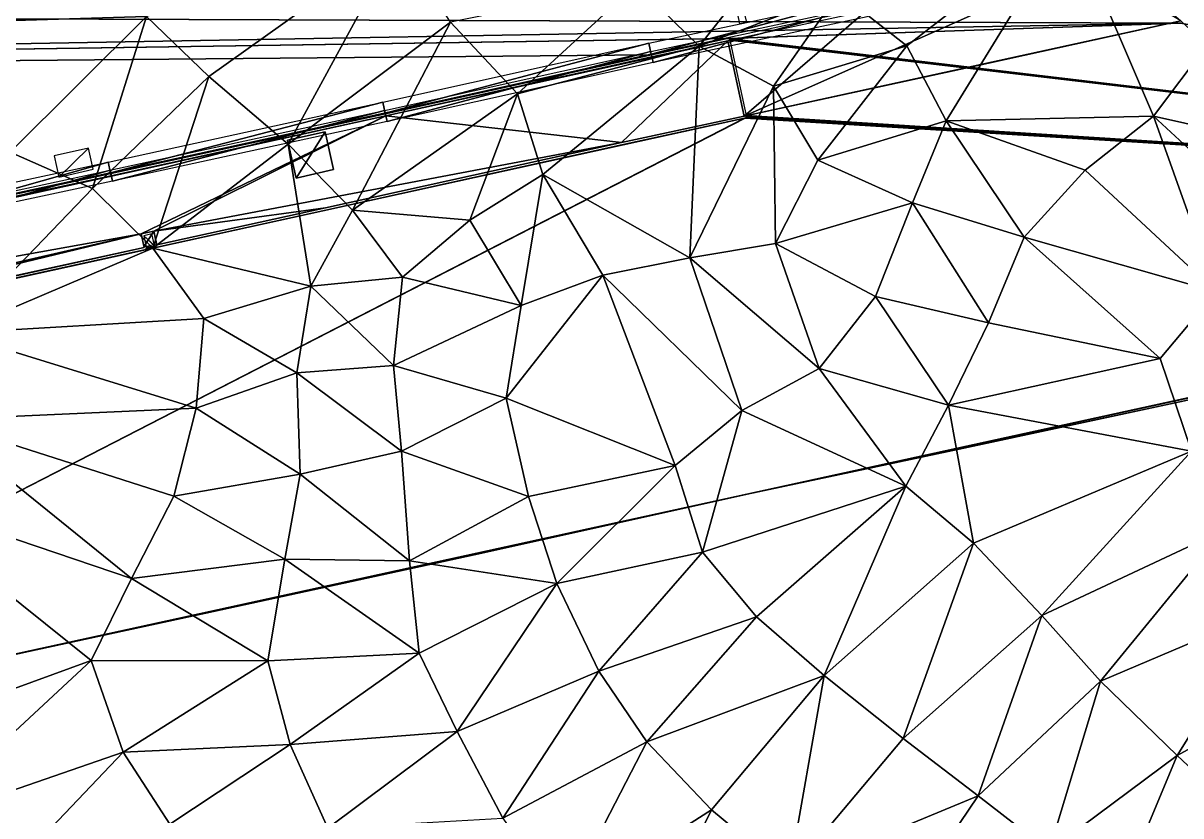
# Model space of a CAD drawing. Header units: metres. Extents: x -113 to 180, y -133 to 86.
# Drawn here: x -7.84 to 12.84, y 2.98 to 17.15 of the extents above; entities that cross this region are included whole.
import ezdxf

# ---------------------------------------------------------------- set-up
doc = ezdxf.new("R2010")
doc.units = ezdxf.units.M
for name, color, linetype, true_color in [('ACERA', 7, 'Continuous', 0xb9b3a6), ('ARQUETA', 7, 'Continuous', 0x6f7175), ('ASFALTO', 7, 'Continuous', 0x4a4b4e), ('BORDILLO', 7, 'Continuous', 0xcfcac0), ('MARCA_VIAL', 7, 'Continuous', 0xe8e6e0), ('PODOTACTIL', 7, 'Continuous', 0xc7bda4), ('TERRENO', 7, 'Continuous', 0x9a9179)]:
    doc.layers.add(name, color=color, linetype=linetype, true_color=true_color)

msp = doc.modelspace()

# ---------------------------------------------------------------- linework, layer by layer
at = {"layer": 'ACERA'}
for points in [[(4.747, 16.835, 77.498), (3.391, 16.546, 77.581), (-1.363, 15.49, 77.841)], [(2.846, 15.013, 77.628), (4.747, 16.835, 77.498), (-1.363, 15.49, 77.841)], [(2.846, 15.013, 77.628), (5.039, 15.488, 77.53), (4.747, 16.835, 77.498)], [(4.747, 16.835, 77.368), (3.391, 16.546, 77.451), (3.391, 16.546, 77.581)], [(4.747, 16.835, 77.368), (3.391, 16.546, 77.581), (4.747, 16.835, 77.498)], [(5.039, 15.488, 77.4), (4.747, 16.835, 77.368), (4.747, 16.835, 77.498)], [(5.039, 15.488, 77.4), (4.747, 16.835, 77.498), (5.039, 15.488, 77.53)], [(3.391, 16.546, 77.451), (-1.363, 15.49, 77.711), (-1.363, 15.49, 77.841)], [(3.391, 16.546, 77.451), (-1.363, 15.49, 77.841), (3.391, 16.546, 77.581)], [(-1.363, 15.49, 77.841), (-16.144, 12.266, 78.611), (-34.158, 8.285, 79.5)], [(-5.736, 13.381, 78.128), (-1.363, 15.49, 77.841), (-34.158, 8.285, 79.5)], [(-1.363, 15.49, 77.841), (-6.27, 14.422, 78.103), (-16.144, 12.266, 78.611)], [(-1.363, 15.49, 77.711), (-6.27, 14.422, 77.973), (-6.27, 14.422, 78.103)], [(-1.363, 15.49, 77.711), (-6.27, 14.422, 78.103), (-1.363, 15.49, 77.841)], [(-5.736, 13.381, 78.128), (-5.511, 13.431, 78.114), (-1.363, 15.49, 77.841)], [(-5.511, 13.431, 78.114), (2.846, 15.013, 77.628), (-1.363, 15.49, 77.841)], [(2.846, 15.013, 77.498), (5.039, 15.488, 77.4), (5.039, 15.488, 77.53)], [(2.846, 15.013, 77.498), (5.039, 15.488, 77.53), (2.846, 15.013, 77.628)], [(-2.447, 15.204, 77.895), (-3.118, 15.055, 77.928), (-2.967, 14.381, 77.93)], [(-3.118, 15.055, 77.798), (-2.447, 15.204, 77.765), (-2.447, 15.204, 77.895)], [(-3.118, 15.055, 77.798), (-2.447, 15.204, 77.895), (-3.118, 15.055, 77.928)], [(-2.967, 14.381, 77.93), (-2.297, 14.531, 77.915), (-2.447, 15.204, 77.895)], [(-2.447, 15.204, 77.765), (-2.297, 14.531, 77.785), (-2.297, 14.531, 77.915)], [(-2.447, 15.204, 77.765), (-2.297, 14.531, 77.915), (-2.447, 15.204, 77.895)], [(-5.511, 13.431, 78.114), (-2.443, 13.847, 77.93), (2.846, 15.013, 77.628)], [(-2.967, 14.381, 77.8), (-3.118, 15.055, 77.798), (-3.118, 15.055, 77.928)], [(-2.967, 14.381, 77.8), (-3.118, 15.055, 77.928), (-2.967, 14.381, 77.93)], [(-2.443, 13.847, 77.8), (2.846, 15.013, 77.498), (2.846, 15.013, 77.628)], [(-2.443, 13.847, 77.8), (2.846, 15.013, 77.628), (-2.443, 13.847, 77.93)], [(-2.297, 14.531, 77.785), (-2.967, 14.381, 77.8), (-2.967, 14.381, 77.93)], [(-2.297, 14.531, 77.785), (-2.967, 14.381, 77.93), (-2.297, 14.531, 77.915)], [(-6.27, 14.422, 78.103), (-12.693, 13.027, 78.417), (-16.144, 12.266, 78.611)], [(-6.27, 14.422, 78.103), (-9.307, 13.77, 78.241), (-12.693, 13.027, 78.417)], [(-6.27, 14.422, 77.973), (-9.307, 13.77, 78.111), (-9.307, 13.77, 78.241)], [(-6.27, 14.422, 77.973), (-9.307, 13.77, 78.241), (-6.27, 14.422, 78.103)], [(-5.511, 13.431, 78.114), (-5.457, 13.187, 78.124), (-2.443, 13.847, 77.93)], [(-5.457, 13.187, 77.994), (-2.443, 13.847, 77.8), (-2.443, 13.847, 77.93)], [(-5.457, 13.187, 77.994), (-2.443, 13.847, 77.93), (-5.457, 13.187, 78.124)], [(-34.158, 8.285, 79.5), (-29.949, 7.818, 79.298), (-5.736, 13.381, 78.128)], [(-29.949, 7.818, 79.298), (-16.537, 10.768, 78.671), (-5.736, 13.381, 78.128)], [(-16.537, 10.768, 78.671), (-5.682, 13.137, 78.136), (-5.736, 13.381, 78.128)], [(-5.736, 13.381, 77.998), (-5.511, 13.431, 77.984), (-5.511, 13.431, 78.114)], [(-5.736, 13.381, 77.998), (-5.511, 13.431, 78.114), (-5.736, 13.381, 78.128)], [(-5.682, 13.137, 78.006), (-5.736, 13.381, 77.998), (-5.736, 13.381, 78.128)], [(-5.682, 13.137, 78.006), (-5.736, 13.381, 78.128), (-5.682, 13.137, 78.136)], [(-5.511, 13.431, 77.984), (-5.457, 13.187, 77.994), (-5.457, 13.187, 78.124)], [(-5.511, 13.431, 77.984), (-5.457, 13.187, 78.124), (-5.511, 13.431, 78.114)], [(-16.537, 10.768, 78.671), (-8.655, 12.486, 78.272), (-5.682, 13.137, 78.136)], [(-8.655, 12.486, 78.142), (-5.682, 13.137, 78.006), (-5.682, 13.137, 78.136)], [(-8.655, 12.486, 78.142), (-5.682, 13.137, 78.136), (-8.655, 12.486, 78.272)]]:
    msp.add_3dface(points, dxfattribs=at)
at = {"layer": 'ARQUETA'}
for points in [[(-2.447, 15.204, 77.785), (-3.118, 15.055, 77.818), (-2.967, 14.381, 77.82)], [(-2.967, 14.381, 77.82), (-2.297, 14.531, 77.805), (-2.447, 15.204, 77.785)], [(-6.675, 14.917, 77.98), (-7.29, 14.779, 78.004), (-7.205, 14.399, 78.023)], [(-7.205, 14.399, 78.023), (-6.59, 14.537, 78), (-6.675, 14.917, 77.98)], [(-5.511, 13.431, 78.004), (-5.736, 13.381, 78.018), (-5.685, 13.152, 78.025)], [(-5.685, 13.152, 78.025), (-5.46, 13.203, 78.013), (-5.511, 13.431, 78.004)]]:
    msp.add_3dface(points, dxfattribs=at)
at = {"layer": 'ASFALTO'}
for points in [[(12.841, 17.148, 77.012), (-37.11, 17.336, 79.392), (-42.405, 16.169, 79.624)], [(12.838, 17.148, 77.012), (12.834, 17.149, 77.012), (-37.11, 17.336, 79.392)], [(12.841, 17.148, 77.012), (12.838, 17.148, 77.012), (-37.11, 17.336, 79.392)], [(12.841, 17.148, 77.012), (-42.405, 16.169, 79.624), (-42.405, 16.169, 79.624)], [(12.841, 17.148, 77.012), (-42.405, 16.169, 79.624), (4.746, 16.875, 77.376)], [(12.841, 17.148, 77.012), (4.746, 16.875, 77.376), (4.75, 16.875, 77.376)], [(12.841, 17.148, 77.012), (4.75, 16.875, 77.376), (4.754, 16.874, 77.376)], [(12.841, 17.148, 77.012), (4.754, 16.874, 77.376), (4.758, 16.873, 77.376)], [(12.841, 17.148, 77.012), (4.758, 16.873, 77.376), (4.762, 16.872, 77.376)], [(12.841, 17.148, 77.012), (4.762, 16.872, 77.376), (29.104, 13.979, 75.972)], [(12.845, 17.149, 77.012), (12.841, 17.148, 77.012), (29.104, 13.979, 75.972)], [(-42.405, 16.169, 79.624), (4.739, 16.874, 77.377), (4.742, 16.875, 77.377)], [(-42.405, 16.169, 79.624), (4.742, 16.875, 77.377), (4.746, 16.875, 77.376)], [(-42.405, 16.169, 79.624), (3.382, 16.585, 77.461), (4.739, 16.874, 77.377)], [(4.762, 16.872, 77.376), (4.765, 16.87, 77.376), (29.104, 13.979, 75.972)], [(4.765, 16.87, 77.376), (4.769, 16.868, 77.376), (29.104, 13.979, 75.972)], [(4.769, 16.868, 77.376), (4.772, 16.866, 77.376), (29.104, 13.979, 75.972)], [(4.772, 16.866, 77.376), (4.775, 16.864, 77.376), (29.104, 13.979, 75.972)], [(4.775, 16.864, 77.376), (4.777, 16.861, 77.376), (29.104, 13.979, 75.972)], [(4.777, 16.861, 77.376), (4.78, 16.858, 77.376), (29.104, 13.979, 75.972)], [(4.78, 16.858, 77.376), (4.782, 16.854, 77.376), (29.104, 13.979, 75.972)], [(4.782, 16.854, 77.376), (4.784, 16.851, 77.377), (29.104, 13.979, 75.972)], [(4.784, 16.851, 77.377), (4.785, 16.847, 77.377), (29.104, 13.979, 75.972)], [(4.785, 16.847, 77.377), (4.786, 16.843, 77.377), (29.104, 13.979, 75.972)], [(4.786, 16.843, 77.377), (5.078, 15.496, 77.412), (29.104, 13.979, 75.972)], [(-42.405, 16.169, 79.624), (-19.432, 11.602, 78.612), (3.382, 16.585, 77.461)], [(-42.405, 16.169, 79.624), (3.382, 16.585, 77.461), (3.382, 16.585, 77.461)], [(-19.432, 11.602, 78.612), (-9.315, 13.809, 78.121), (3.382, 16.585, 77.461)], [(-9.315, 13.809, 78.121), (-1.372, 15.53, 77.722), (3.382, 16.585, 77.461)], [(-9.315, 13.809, 78.121), (-9.315, 13.809, 78.121), (3.382, 16.585, 77.461)], [(-9.315, 13.809, 78.121), (-6.279, 14.461, 77.983), (-1.372, 15.53, 77.722)], [(5.047, 15.449, 77.412), (-2.434, 13.808, 77.812), (-46.217, 4.184, 80.012)], [(5.047, 15.449, 77.412), (-46.217, 4.184, 80.012), (-17.708, 3.749, 78.446)], [(5.058, 15.453, 77.412), (5.055, 15.451, 77.412), (-17.708, 3.749, 78.446)], [(5.058, 15.453, 77.412), (-17.708, 3.749, 78.446), (29.104, 13.979, 75.972)], [(5.055, 15.451, 77.412), (5.051, 15.45, 77.412), (-17.708, 3.749, 78.446)], [(5.051, 15.45, 77.412), (5.047, 15.449, 77.412), (-17.708, 3.749, 78.446)], [(5.047, 15.449, 77.412), (2.854, 14.974, 77.509), (-2.434, 13.808, 77.812)], [(5.047, 15.449, 77.412), (-2.434, 13.808, 77.812), (-2.434, 13.808, 77.812)], [(5.062, 15.455, 77.412), (5.058, 15.453, 77.412), (29.104, 13.979, 75.972)], [(5.065, 15.457, 77.412), (5.062, 15.455, 77.412), (29.104, 13.979, 75.972)], [(5.067, 15.46, 77.412), (5.065, 15.457, 77.412), (29.104, 13.979, 75.972)], [(5.07, 15.463, 77.412), (5.067, 15.46, 77.412), (29.104, 13.979, 75.972)], [(5.072, 15.466, 77.412), (5.07, 15.463, 77.412), (29.104, 13.979, 75.972)], [(5.074, 15.47, 77.412), (5.072, 15.466, 77.412), (29.104, 13.979, 75.972)], [(5.076, 15.473, 77.412), (5.074, 15.47, 77.412), (29.104, 13.979, 75.972)], [(5.077, 15.477, 77.412), (5.076, 15.473, 77.412), (29.104, 13.979, 75.972)], [(5.078, 15.481, 77.412), (5.077, 15.477, 77.412), (29.104, 13.979, 75.972)], [(5.078, 15.496, 77.412), (5.078, 15.493, 77.412), (29.104, 13.979, 75.972)], [(5.078, 15.493, 77.412), (5.079, 15.489, 77.412), (29.104, 13.979, 75.972)], [(5.079, 15.485, 77.412), (5.078, 15.481, 77.412), (29.104, 13.979, 75.972)], [(5.079, 15.489, 77.412), (5.079, 15.485, 77.412), (29.104, 13.979, 75.972)], [(-17.708, 3.749, 78.446), (5.092, 8.729, 77.181), (29.104, 13.979, 75.972)], [(5.092, 8.729, 77.181), (21.281, 12.256, 76.438), (29.104, 13.979, 75.972)], [(-2.434, 13.808, 77.812), (-5.448, 13.148, 78.006), (-46.217, 4.184, 80.012)], [(-5.496, 13.178, 78.008), (-5.542, 13.383, 78), (-5.689, 13.35, 78.009)], [(-5.495, 13.174, 78.008), (-5.496, 13.178, 78.008), (-5.689, 13.35, 78.009)], [(-5.493, 13.171, 78.008), (-5.495, 13.174, 78.008), (-5.689, 13.35, 78.009)], [(-5.492, 13.167, 78.009), (-5.493, 13.171, 78.008), (-5.689, 13.35, 78.009)], [(-5.49, 13.164, 78.009), (-5.492, 13.167, 78.009), (-5.689, 13.35, 78.009)], [(-5.487, 13.161, 78.009), (-5.49, 13.164, 78.009), (-5.689, 13.35, 78.009)], [(-5.484, 13.158, 78.009), (-5.487, 13.161, 78.009), (-5.689, 13.35, 78.009)], [(-5.484, 13.158, 78.009), (-5.689, 13.35, 78.009), (-5.643, 13.146, 78.016)], [(-5.448, 13.148, 78.006), (-5.673, 13.098, 78.019), (-46.217, 4.184, 80.012)], [(-5.673, 13.098, 78.019), (-36.267, 6.378, 79.527), (-46.217, 4.184, 80.012)], [(-5.673, 13.098, 78.019), (-8.646, 12.447, 78.156), (-36.267, 6.378, 79.527)], [(-5.448, 13.148, 78.006), (-5.67, 13.099, 78.019), (-5.673, 13.098, 78.019)], [(-5.448, 13.148, 78.006), (-5.666, 13.101, 78.019), (-5.67, 13.099, 78.019)], [(-5.448, 13.148, 78.006), (-5.662, 13.102, 78.018), (-5.666, 13.101, 78.019)], [(-5.448, 13.148, 78.006), (-5.659, 13.105, 78.018), (-5.662, 13.102, 78.018)], [(-5.448, 13.148, 78.006), (-5.656, 13.107, 78.018), (-5.659, 13.105, 78.018)], [(-5.448, 13.148, 78.006), (-5.653, 13.11, 78.018), (-5.656, 13.107, 78.018)], [(-5.448, 13.148, 78.006), (-5.65, 13.113, 78.017), (-5.653, 13.11, 78.018)], [(-5.448, 13.148, 78.006), (-5.452, 13.147, 78.006), (-5.65, 13.113, 78.017)], [(-5.452, 13.147, 78.006), (-5.648, 13.116, 78.017), (-5.65, 13.113, 78.017)], [(-5.452, 13.147, 78.006), (-5.646, 13.119, 78.017), (-5.648, 13.116, 78.017)], [(-5.452, 13.147, 78.006), (-5.645, 13.123, 78.017), (-5.646, 13.119, 78.017)], [(-5.452, 13.147, 78.006), (-5.643, 13.127, 78.017), (-5.645, 13.123, 78.017)], [(-5.481, 13.155, 78.008), (-5.484, 13.158, 78.009), (-5.643, 13.146, 78.016)], [(-5.478, 13.153, 78.008), (-5.481, 13.155, 78.008), (-5.643, 13.146, 78.016)], [(-5.475, 13.151, 78.008), (-5.478, 13.153, 78.008), (-5.643, 13.146, 78.016)], [(-5.471, 13.149, 78.008), (-5.475, 13.151, 78.008), (-5.643, 13.146, 78.016)], [(-5.468, 13.148, 78.008), (-5.471, 13.149, 78.008), (-5.643, 13.146, 78.016)], [(-5.464, 13.147, 78.007), (-5.468, 13.148, 78.008), (-5.643, 13.146, 78.016)], [(-5.46, 13.147, 78.007), (-5.464, 13.147, 78.007), (-5.643, 13.146, 78.016)], [(-5.456, 13.147, 78.007), (-5.46, 13.147, 78.007), (-5.643, 13.146, 78.016)], [(-5.456, 13.147, 78.007), (-5.643, 13.146, 78.016), (-5.642, 13.142, 78.016)], [(-5.456, 13.147, 78.007), (-5.642, 13.134, 78.016), (-5.643, 13.13, 78.016)], [(-5.452, 13.147, 78.006), (-5.456, 13.147, 78.007), (-5.643, 13.13, 78.016)], [(-5.452, 13.147, 78.006), (-5.643, 13.13, 78.016), (-5.643, 13.127, 78.017)], [(-5.456, 13.147, 78.007), (-5.642, 13.142, 78.016), (-5.642, 13.138, 78.016)], [(-5.456, 13.147, 78.007), (-5.642, 13.138, 78.016), (-5.642, 13.134, 78.016)], [(5.092, 8.729, 77.181), (12.827, 10.379, 76.812), (21.281, 12.256, 76.438)], [(12.827, 10.379, 76.812), (16.95, 11.282, 76.685), (21.281, 12.256, 76.438)], [(5.092, 8.729, 77.181), (8.884, 9.537, 77.01), (12.827, 10.379, 76.812)], [(-17.708, 3.749, 78.446), (-7.611, 5.952, 78.062), (5.092, 8.729, 77.181)], [(-7.611, 5.952, 78.062), (0.355, 7.677, 77.505), (5.092, 8.729, 77.181)], [(-7.611, 5.952, 78.062), (-4.58, 6.602, 77.905), (0.355, 7.677, 77.505)], [(-17.708, 3.749, 78.446), (-10.974, 5.214, 78.212), (-7.611, 5.952, 78.062)]]:
    msp.add_3dface(points, dxfattribs=at)
at = {"layer": 'BORDILLO'}
for points in [[(3.38, 16.594, 77.589), (3.338, 16.79, 77.581), (7.164, 17.606, 77.329)], [(3.38, 16.594, 77.589), (7.164, 17.606, 77.329), (7.206, 17.41, 77.336)], [(3.412, 16.448, 77.592), (3.37, 16.644, 77.587), (7.195, 17.459, 77.334)], [(3.412, 16.448, 77.592), (7.195, 17.459, 77.334), (7.237, 17.264, 77.343)], [(-1.374, 15.539, 77.849), (-1.417, 15.735, 77.844), (3.337, 16.79, 77.581)], [(-1.374, 15.539, 77.849), (3.337, 16.79, 77.581), (3.381, 16.595, 77.589)], [(-1.341, 15.393, 77.854), (-1.385, 15.588, 77.848), (3.369, 16.643, 77.587)], [(-1.341, 15.393, 77.854), (3.369, 16.643, 77.587), (3.412, 16.448, 77.592)], [(-6.281, 14.471, 78.111), (-6.323, 14.666, 78.103), (-1.417, 15.735, 77.844)], [(-6.281, 14.471, 78.111), (-1.417, 15.735, 77.844), (-1.374, 15.539, 77.85)], [(-6.249, 14.324, 78.116), (-6.292, 14.519, 78.109), (-1.384, 15.588, 77.848)], [(-6.249, 14.324, 78.116), (-1.384, 15.588, 77.848), (-1.342, 15.393, 77.854)], [(-9.318, 13.819, 78.248), (-9.36, 14.015, 78.238), (-6.323, 14.666, 78.103)], [(-9.286, 13.673, 78.256), (-9.328, 13.868, 78.245), (-6.291, 14.52, 78.109)], [(-9.318, 13.819, 78.248), (-6.323, 14.666, 78.103), (-6.281, 14.471, 78.111)], [(-9.286, 13.673, 78.256), (-6.291, 14.52, 78.109), (-6.249, 14.324, 78.116)]]:
    msp.add_3dface(points, dxfattribs=at)
at = {"layer": 'MARCA_VIAL'}
for points in [[(-47.098, 9.248, 79.863), (-47.123, 9.365, 79.86), (4.476, 20.733, 77.302)], [(-47.098, 9.248, 79.863), (4.476, 20.733, 77.302), (4.502, 20.615, 77.301)], [(5.081, 17.163, 77.35), (4.964, 17.139, 77.359), (4.279, 20.46, 77.314)]]:
    msp.add_3dface(points, dxfattribs=at)
at = {"layer": 'PODOTACTIL'}
for points in [[(11.135, 18.199, 77.148), (7.216, 17.361, 77.343), (5.039, 15.488, 77.545)], [(5.039, 15.488, 77.545), (12.841, 17.188, 77.145), (11.135, 18.199, 77.148)], [(7.216, 17.361, 77.343), (4.747, 16.835, 77.513), (5.039, 15.488, 77.545)], [(5.039, 15.488, 77.545), (9.407, 16.434, 77.281), (12.841, 17.188, 77.145)]]:
    msp.add_3dface(points, dxfattribs=at)
at = {"layer": 'TERRENO'}
for points in [[(3.111, 17.84, 77.4), (4.237, 16.739, 77.4), (6.181, 19.21, 77.2)], [(4.237, 16.739, 77.4), (6.731, 17.696, 77.2), (6.181, 19.21, 77.2)], [(6.731, 17.696, 77.2), (7.944, 16.744, 77.2), (10.855, 18.995, 77)], [(7.944, 16.744, 77.2), (8.647, 15.401, 77.2), (10.855, 18.995, 77)], [(8.647, 15.401, 77.2), (12.356, 15.485, 77), (10.855, 18.995, 77)], [(12.356, 15.485, 77), (13.311, 16.762, 77), (10.855, 18.995, 77)], [(13.311, 16.762, 77), (13.477, 18.271, 77), (10.855, 18.995, 77)], [(-9.999, 18.654, 78), (-9.775, 17.144, 78), (-6.25, 18.692, 77.8)], [(-9.775, 17.144, 78), (-5.641, 17.266, 77.8), (-6.25, 18.692, 77.8)], [(-4.525, 16.195, 77.8), (-1.136, 18.616, 77.6), (-5.641, 17.266, 77.8)], [(-4.525, 16.195, 77.8), (-3.109, 14.986, 77.8), (-1.136, 18.616, 77.6)], [(-1.136, 18.616, 77.6), (-3.109, 14.986, 77.8), (-0.207, 17.169, 77.6)], [(0.989, 15.887, 77.6), (3.111, 17.84, 77.4), (-0.207, 17.169, 77.6)], [(0.989, 15.887, 77.6), (4.237, 16.739, 77.4), (3.111, 17.84, 77.4)], [(6.731, 17.696, 77.2), (4.237, 16.739, 77.4), (5.562, 16.021, 77.4)], [(7.944, 16.744, 77.2), (6.731, 17.696, 77.2), (5.562, 16.021, 77.4)], [(-5.641, 17.266, 77.8), (-9.775, 17.144, 78), (-8.077, 14.841, 78)], [(-5.641, 17.266, 77.8), (-8.077, 14.841, 78), (-6.602, 14.195, 78)], [(-4.525, 16.195, 77.8), (-5.641, 17.266, 77.8), (-6.602, 14.195, 78)], [(-3.109, 14.986, 77.8), (-1.96, 13.804, 77.8), (-0.207, 17.169, 77.6)], [(-1.96, 13.804, 77.8), (0.989, 15.887, 77.6), (-0.207, 17.169, 77.6)], [(12.356, 15.485, 77), (15.099, 14.873, 76.8), (13.311, 16.762, 77)], [(4.237, 16.739, 77.4), (0.989, 15.887, 77.6), (1.441, 14.441, 77.6)], [(4.072, 12.956, 77.4), (4.237, 16.739, 77.4), (1.441, 14.441, 77.6)], [(4.237, 16.739, 77.4), (4.072, 12.956, 77.4), (5.562, 16.021, 77.4)], [(7.944, 16.744, 77.2), (5.562, 16.021, 77.4), (6.354, 14.703, 77.4)], [(8.647, 15.401, 77.2), (7.944, 16.744, 77.2), (6.354, 14.703, 77.4)], [(-5.525, 13.127, 78), (-4.525, 16.195, 77.8), (-6.602, 14.195, 78)], [(-3.109, 14.986, 77.8), (-4.525, 16.195, 77.8), (-5.525, 13.127, 78)], [(5.562, 16.021, 77.4), (4.072, 12.956, 77.4), (5.602, 13.213, 77.4)], [(5.562, 16.021, 77.4), (5.602, 13.213, 77.4), (6.354, 14.703, 77.4)], [(-1.96, 13.804, 77.8), (0.14, 13.63, 77.6), (0.989, 15.887, 77.6)], [(0.989, 15.887, 77.6), (0.14, 13.63, 77.6), (1.441, 14.441, 77.6)], [(8.047, 13.935, 77.2), (8.647, 15.401, 77.2), (6.354, 14.703, 77.4)], [(8.647, 15.401, 77.2), (8.047, 13.935, 77.2), (10.044, 13.327, 77)], [(11.136, 14.523, 77), (12.356, 15.485, 77), (8.647, 15.401, 77.2)], [(11.136, 14.523, 77), (8.647, 15.401, 77.2), (10.044, 13.327, 77)], [(11.136, 14.523, 77), (13.474, 12.348, 76.8), (12.356, 15.485, 77)], [(13.474, 12.348, 76.8), (14.679, 13.341, 76.8), (12.356, 15.485, 77)], [(14.679, 13.341, 76.8), (15.099, 14.873, 76.8), (12.356, 15.485, 77)], [(-3.109, 14.986, 77.8), (-5.525, 13.127, 78), (-2.701, 12.447, 77.8)], [(-1.96, 13.804, 77.8), (-3.109, 14.986, 77.8), (-2.701, 12.447, 77.8)], [(-8.077, 14.841, 78), (-9.094, 11.611, 78.2), (-6.602, 14.195, 78)], [(5.602, 13.213, 77.4), (8.047, 13.935, 77.2), (6.354, 14.703, 77.4)], [(13.474, 12.348, 76.8), (11.136, 14.523, 77), (10.044, 13.327, 77)], [(0.14, 13.63, 77.6), (1.058, 12.105, 77.4), (1.441, 14.441, 77.6)], [(1.058, 12.105, 77.4), (2.513, 12.645, 77.4), (1.441, 14.441, 77.6)], [(2.513, 12.645, 77.4), (4.072, 12.956, 77.4), (1.441, 14.441, 77.6)], [(-9.094, 11.611, 78.2), (-5.525, 13.127, 78), (-6.602, 14.195, 78)], [(7.39, 12.263, 77.2), (8.047, 13.935, 77.2), (5.602, 13.213, 77.4)], [(8.047, 13.935, 77.2), (7.39, 12.263, 77.2), (9.405, 11.795, 77)], [(8.047, 13.935, 77.2), (9.405, 11.795, 77), (10.044, 13.327, 77)], [(-1.063, 12.61, 77.6), (-1.96, 13.804, 77.8), (-2.701, 12.447, 77.8)], [(0.14, 13.63, 77.6), (-1.96, 13.804, 77.8), (-1.063, 12.61, 77.6)], [(1.058, 12.105, 77.4), (0.14, 13.63, 77.6), (-1.063, 12.61, 77.6)], [(9.405, 11.795, 77), (12.475, 11.157, 76.8), (10.044, 13.327, 77)], [(12.475, 11.157, 76.8), (13.474, 12.348, 76.8), (10.044, 13.327, 77)], [(-9.094, 11.611, 78.2), (-4.615, 11.872, 78), (-5.525, 13.127, 78)], [(-5.525, 13.127, 78), (-4.615, 11.872, 78), (-2.701, 12.447, 77.8)], [(4.072, 12.956, 77.4), (6.382, 10.974, 77.2), (5.602, 13.213, 77.4)], [(6.382, 10.974, 77.2), (7.39, 12.263, 77.2), (5.602, 13.213, 77.4)], [(4.072, 12.956, 77.4), (2.513, 12.645, 77.4), (5, 10.226, 77.2)], [(6.382, 10.974, 77.2), (4.072, 12.956, 77.4), (5, 10.226, 77.2)], [(2.513, 12.645, 77.4), (0.789, 10.448, 77.4), (3.809, 9.244, 77.2)], [(1.058, 12.105, 77.4), (0.789, 10.448, 77.4), (2.513, 12.645, 77.4)], [(2.513, 12.645, 77.4), (3.809, 9.244, 77.2), (5, 10.226, 77.2)], [(-2.701, 12.447, 77.8), (-4.615, 11.872, 78), (-2.955, 10.901, 77.8)], [(-1.228, 11.03, 77.6), (-2.701, 12.447, 77.8), (-2.955, 10.901, 77.8)], [(-1.228, 11.03, 77.6), (-1.063, 12.61, 77.6), (-2.701, 12.447, 77.8)], [(-1.228, 11.03, 77.6), (1.058, 12.105, 77.4), (-1.063, 12.61, 77.6)], [(8.693, 10.324, 77), (7.39, 12.263, 77.2), (6.382, 10.974, 77.2)], [(7.39, 12.263, 77.2), (8.693, 10.324, 77), (9.405, 11.795, 77)], [(13.474, 12.348, 76.8), (12.475, 11.157, 76.8), (13.033, 9.498, 76.8)], [(0.789, 10.448, 77.4), (1.058, 12.105, 77.4), (-1.228, 11.03, 77.6)], [(-4.615, 11.872, 78), (-9.094, 11.611, 78.2), (-4.752, 10.267, 78)], [(-4.615, 11.872, 78), (-4.752, 10.267, 78), (-2.955, 10.901, 77.8)], [(8.693, 10.324, 77), (12.475, 11.157, 76.8), (9.405, 11.795, 77)], [(-4.752, 10.267, 78), (-9.094, 11.611, 78.2), (-9.419, 10.062, 78.2)], [(-1.085, 9.498, 77.6), (-1.228, 11.03, 77.6), (-2.955, 10.901, 77.8)], [(-1.085, 9.498, 77.6), (0.789, 10.448, 77.4), (-1.228, 11.03, 77.6)], [(6.382, 10.974, 77.2), (5, 10.226, 77.2), (7.927, 8.877, 77)], [(8.693, 10.324, 77), (6.382, 10.974, 77.2), (7.927, 8.877, 77)], [(12.475, 11.157, 76.8), (8.693, 10.324, 77), (13.033, 9.498, 76.8)], [(-4.752, 10.267, 78), (-2.893, 9.091, 77.8), (-2.955, 10.901, 77.8)], [(-2.893, 9.091, 77.8), (-1.085, 9.498, 77.6), (-2.955, 10.901, 77.8)], [(0.789, 10.448, 77.4), (-1.085, 9.498, 77.6), (1.189, 8.687, 77.4)], [(0.789, 10.448, 77.4), (1.189, 8.687, 77.4), (3.809, 9.244, 77.2)], [(-5.151, 8.698, 78), (-4.752, 10.267, 78), (-9.419, 10.062, 78.2)], [(-5.151, 8.698, 78), (-2.893, 9.091, 77.8), (-4.752, 10.267, 78)], [(3.809, 9.244, 77.2), (4.298, 7.693, 77.2), (5, 10.226, 77.2)], [(5, 10.226, 77.2), (4.298, 7.693, 77.2), (7.927, 8.877, 77)], [(9.14, 7.853, 77), (8.693, 10.324, 77), (7.927, 8.877, 77)], [(8.693, 10.324, 77), (9.14, 7.853, 77), (13.033, 9.498, 76.8)], [(-9.419, 10.062, 78.2), (-10.319, 8.718, 78.2), (-5.906, 7.224, 78)], [(-5.151, 8.698, 78), (-9.419, 10.062, 78.2), (-5.906, 7.224, 78)], [(-1.085, 9.498, 77.6), (-2.893, 9.091, 77.8), (-0.94, 7.54, 77.6)], [(1.189, 8.687, 77.4), (-1.085, 9.498, 77.6), (-0.94, 7.54, 77.6)], [(9.14, 7.853, 77), (10.362, 6.56, 77), (13.033, 9.498, 76.8)], [(10.362, 6.56, 77), (13.622, 8.096, 76.8), (13.033, 9.498, 76.8)], [(3.809, 9.244, 77.2), (1.189, 8.687, 77.4), (1.694, 7.136, 77.4)], [(3.809, 9.244, 77.2), (1.694, 7.136, 77.4), (4.298, 7.693, 77.2)], [(-3.169, 7.57, 77.8), (-2.893, 9.091, 77.8), (-5.151, 8.698, 78)], [(-2.893, 9.091, 77.8), (-3.169, 7.57, 77.8), (-0.94, 7.54, 77.6)], [(-10.875, 4.21, 78.2), (-6.628, 5.758, 78), (-10.319, 8.718, 78.2)], [(-10.319, 8.718, 78.2), (-6.628, 5.758, 78), (-5.906, 7.224, 78)], [(-3.169, 7.57, 77.8), (-5.151, 8.698, 78), (-5.906, 7.224, 78)], [(4.298, 7.693, 77.2), (5.259, 6.541, 77.2), (7.927, 8.877, 77)], [(5.259, 6.541, 77.2), (6.469, 5.492, 77.2), (7.927, 8.877, 77)], [(6.469, 5.492, 77.2), (9.14, 7.853, 77), (7.927, 8.877, 77)], [(1.694, 7.136, 77.4), (1.189, 8.687, 77.4), (-0.94, 7.54, 77.6)], [(10.362, 6.56, 77), (11.41, 5.39, 77), (13.622, 8.096, 76.8)], [(13.622, 8.096, 76.8), (11.41, 5.39, 77), (14.41, 6.663, 76.8)], [(1.694, 7.136, 77.4), (2.445, 5.57, 77.4), (4.298, 7.693, 77.2)], [(4.298, 7.693, 77.2), (2.445, 5.57, 77.4), (5.259, 6.541, 77.2)], [(9.14, 7.853, 77), (6.469, 5.492, 77.2), (7.88, 4.366, 77.2)], [(10.362, 6.56, 77), (9.14, 7.853, 77), (7.88, 4.366, 77.2)], [(-3.471, 5.752, 77.8), (-3.169, 7.57, 77.8), (-5.906, 7.224, 78)], [(-0.767, 5.888, 77.6), (-3.169, 7.57, 77.8), (-3.471, 5.752, 77.8)], [(-3.169, 7.57, 77.8), (-0.767, 5.888, 77.6), (-0.94, 7.54, 77.6)], [(-0.767, 5.888, 77.6), (1.694, 7.136, 77.4), (-0.94, 7.54, 77.6)], [(-6.628, 5.758, 78), (-3.471, 5.752, 77.8), (-5.906, 7.224, 78)], [(-0.767, 5.888, 77.6), (-0.088, 4.487, 77.6), (1.694, 7.136, 77.4)], [(-0.088, 4.487, 77.6), (2.445, 5.57, 77.4), (1.694, 7.136, 77.4)], [(11.41, 5.39, 77), (12.78, 4.06, 77), (14.41, 6.663, 76.8)], [(12.78, 4.06, 77), (15.534, 5.567, 76.8), (14.41, 6.663, 76.8)], [(2.445, 5.57, 77.4), (3.302, 4.304, 77.4), (5.259, 6.541, 77.2)], [(3.302, 4.304, 77.4), (6.469, 5.492, 77.2), (5.259, 6.541, 77.2)], [(9.221, 3.338, 77.2), (10.362, 6.56, 77), (7.88, 4.366, 77.2)], [(11.41, 5.39, 77), (10.362, 6.56, 77), (9.221, 3.338, 77.2)], [(-3.072, 4.258, 77.8), (-0.767, 5.888, 77.6), (-3.471, 5.752, 77.8)], [(-3.072, 4.258, 77.8), (-0.088, 4.487, 77.6), (-0.767, 5.888, 77.6)], [(-6.628, 5.758, 78), (-10.875, 4.21, 78.2), (-9.778, 2.833, 78.2)], [(-6.057, 4.119, 78), (-6.628, 5.758, 78), (-9.778, 2.833, 78.2)], [(-6.628, 5.758, 78), (-6.057, 4.119, 78), (-3.471, 5.752, 77.8)], [(-6.057, 4.119, 78), (-3.072, 4.258, 77.8), (-3.471, 5.752, 77.8)], [(2.445, 5.57, 77.4), (-0.088, 4.487, 77.6), (0.728, 2.938, 77.6)], [(3.302, 4.304, 77.4), (2.445, 5.57, 77.4), (0.728, 2.938, 77.6)], [(6.469, 5.492, 77.2), (3.302, 4.304, 77.4), (4.454, 3.088, 77.4)], [(5.843, 1.94, 77.4), (6.469, 5.492, 77.2), (4.454, 3.088, 77.4)], [(6.469, 5.492, 77.2), (5.843, 1.94, 77.4), (7.88, 4.366, 77.2)], [(11.41, 5.39, 77), (9.221, 3.338, 77.2), (10.491, 2.356, 77.2)], [(12.78, 4.06, 77), (11.41, 5.39, 77), (10.491, 2.356, 77.2)], [(15.534, 5.567, 76.8), (12.78, 4.06, 77), (14.125, 2.799, 77)], [(-0.088, 4.487, 77.6), (-3.072, 4.258, 77.8), (-2.4, 2.761, 77.8)], [(-0.088, 4.487, 77.6), (-2.4, 2.761, 77.8), (0.728, 2.938, 77.6)], [(5.843, 1.94, 77.4), (9.221, 3.338, 77.2), (7.88, 4.366, 77.2)], [(-5.222, 2.836, 78), (-3.072, 4.258, 77.8), (-6.057, 4.119, 78)], [(-3.072, 4.258, 77.8), (-5.222, 2.836, 78), (-2.4, 2.761, 77.8)], [(1.792, 1.385, 77.6), (3.302, 4.304, 77.4), (0.728, 2.938, 77.6)], [(3.302, 4.304, 77.4), (1.792, 1.385, 77.6), (4.454, 3.088, 77.4)], [(-8.491, 1.564, 78.2), (-6.057, 4.119, 78), (-9.778, 2.833, 78.2)], [(-8.491, 1.564, 78.2), (-5.222, 2.836, 78), (-6.057, 4.119, 78)], [(11.598, 1.233, 77.2), (12.78, 4.06, 77), (10.491, 2.356, 77.2)], [(12.78, 4.06, 77), (11.598, 1.233, 77.2), (14.125, 2.799, 77)], [(5.843, 1.94, 77.4), (7.431, 0.683, 77.4), (9.221, 3.338, 77.2)], [(9.221, 3.338, 77.2), (7.431, 0.683, 77.4), (10.491, 2.356, 77.2)], [(1.792, 1.385, 77.6), (3.032, 0.234, 77.6), (4.454, 3.088, 77.4)], [(3.032, 0.234, 77.6), (5.843, 1.94, 77.4), (4.454, 3.088, 77.4)]]:
    msp.add_3dface(points, dxfattribs=at)

doc.saveas('drawing.dxf')
